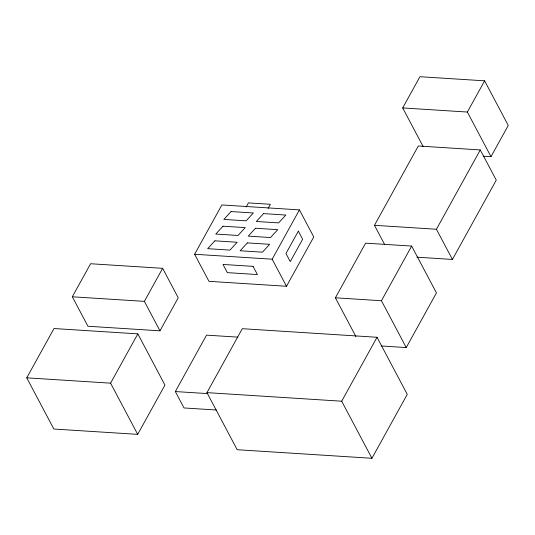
<?xml version="1.0" encoding="UTF-8"?>
<svg xmlns="http://www.w3.org/2000/svg" width="535" height="535" viewBox="0 0 535 535"><rect width="100%" height="100%" fill="white"/><g stroke="black" fill="none" stroke-linecap="round" stroke-linejoin="round"><path stroke-width="0.8" d="M26.75 377.83L54.002 328.537L137.836 333.867L164.94 385.066L137.689 434.36L53.854 429.03L26.75 377.83L110.585 383.167L137.689 434.36M72.325 296.785L90.596 263.742L162.64 268.323L178.235 297.781L159.972 330.831L87.927 326.243L72.325 296.785L144.376 301.372L159.972 330.831M144.376 301.372L162.64 268.323M110.585 383.167L137.836 333.867M194.62 254.265L221.871 204.952L299.426 209.887L313.764 236.951L286.506 286.265L208.951 281.33L194.62 254.265L272.175 259.201L286.506 286.265M246.133 207.032L248.421 202.892L270.369 204.283L268.082 208.429M216.3 410.004L184.02 407.951L175.34 391.553L206.523 335.137L237.975 337.144M272.175 259.201L299.426 209.887M206.951 392.63L242.288 328.697L377.035 337.271L407.262 394.362L371.925 458.288L237.179 449.714L206.951 392.63L341.698 401.203L371.925 458.288M423.218 146.704L402.688 107.93L419.948 76.712L484.623 80.825L508.25 125.457L490.996 156.675L483.533 156.2M384.605 244.448L374.467 225.309L418.31 145.995L480.276 149.94L496.259 180.128L452.423 259.442L416.892 257.181M355.922 336.582L335.391 297.801L365.599 243.151L411.656 246.08L436.446 292.906L406.239 347.556L381.569 345.991M490.996 156.675L467.363 112.049L484.623 80.825M406.239 347.556L381.448 300.737L411.656 246.08M452.423 259.442L436.433 229.248L480.276 149.94M341.698 401.203L377.035 337.271M402.688 107.93L467.363 112.049M374.467 225.309L436.433 229.248M335.391 297.801L381.448 300.737M175.34 391.553L207.62 393.606M298.336 231.133L285.971 253.496L290.271 261.608L302.629 239.252L298.336 231.133M231.06 211.559L223.857 219.41L246.133 220.828L253.336 212.977L231.06 211.559M222.968 226.191L215.765 234.049L238.042 235.467L245.244 227.609L222.968 226.191M214.876 240.83L207.674 248.681L229.95 250.099L237.152 242.248L214.876 240.83M263.561 213.625L256.352 221.477L278.635 222.894L285.837 215.043L263.561 213.625M255.469 228.258L248.267 236.116L270.543 237.533L277.745 229.675L255.469 228.258M247.377 242.897L240.175 250.754L262.451 252.166L269.653 244.314L247.377 242.897M253.068 266.363L223.001 264.45L227.342 272.636L257.402 274.549L253.068 266.363"/></g></svg>
